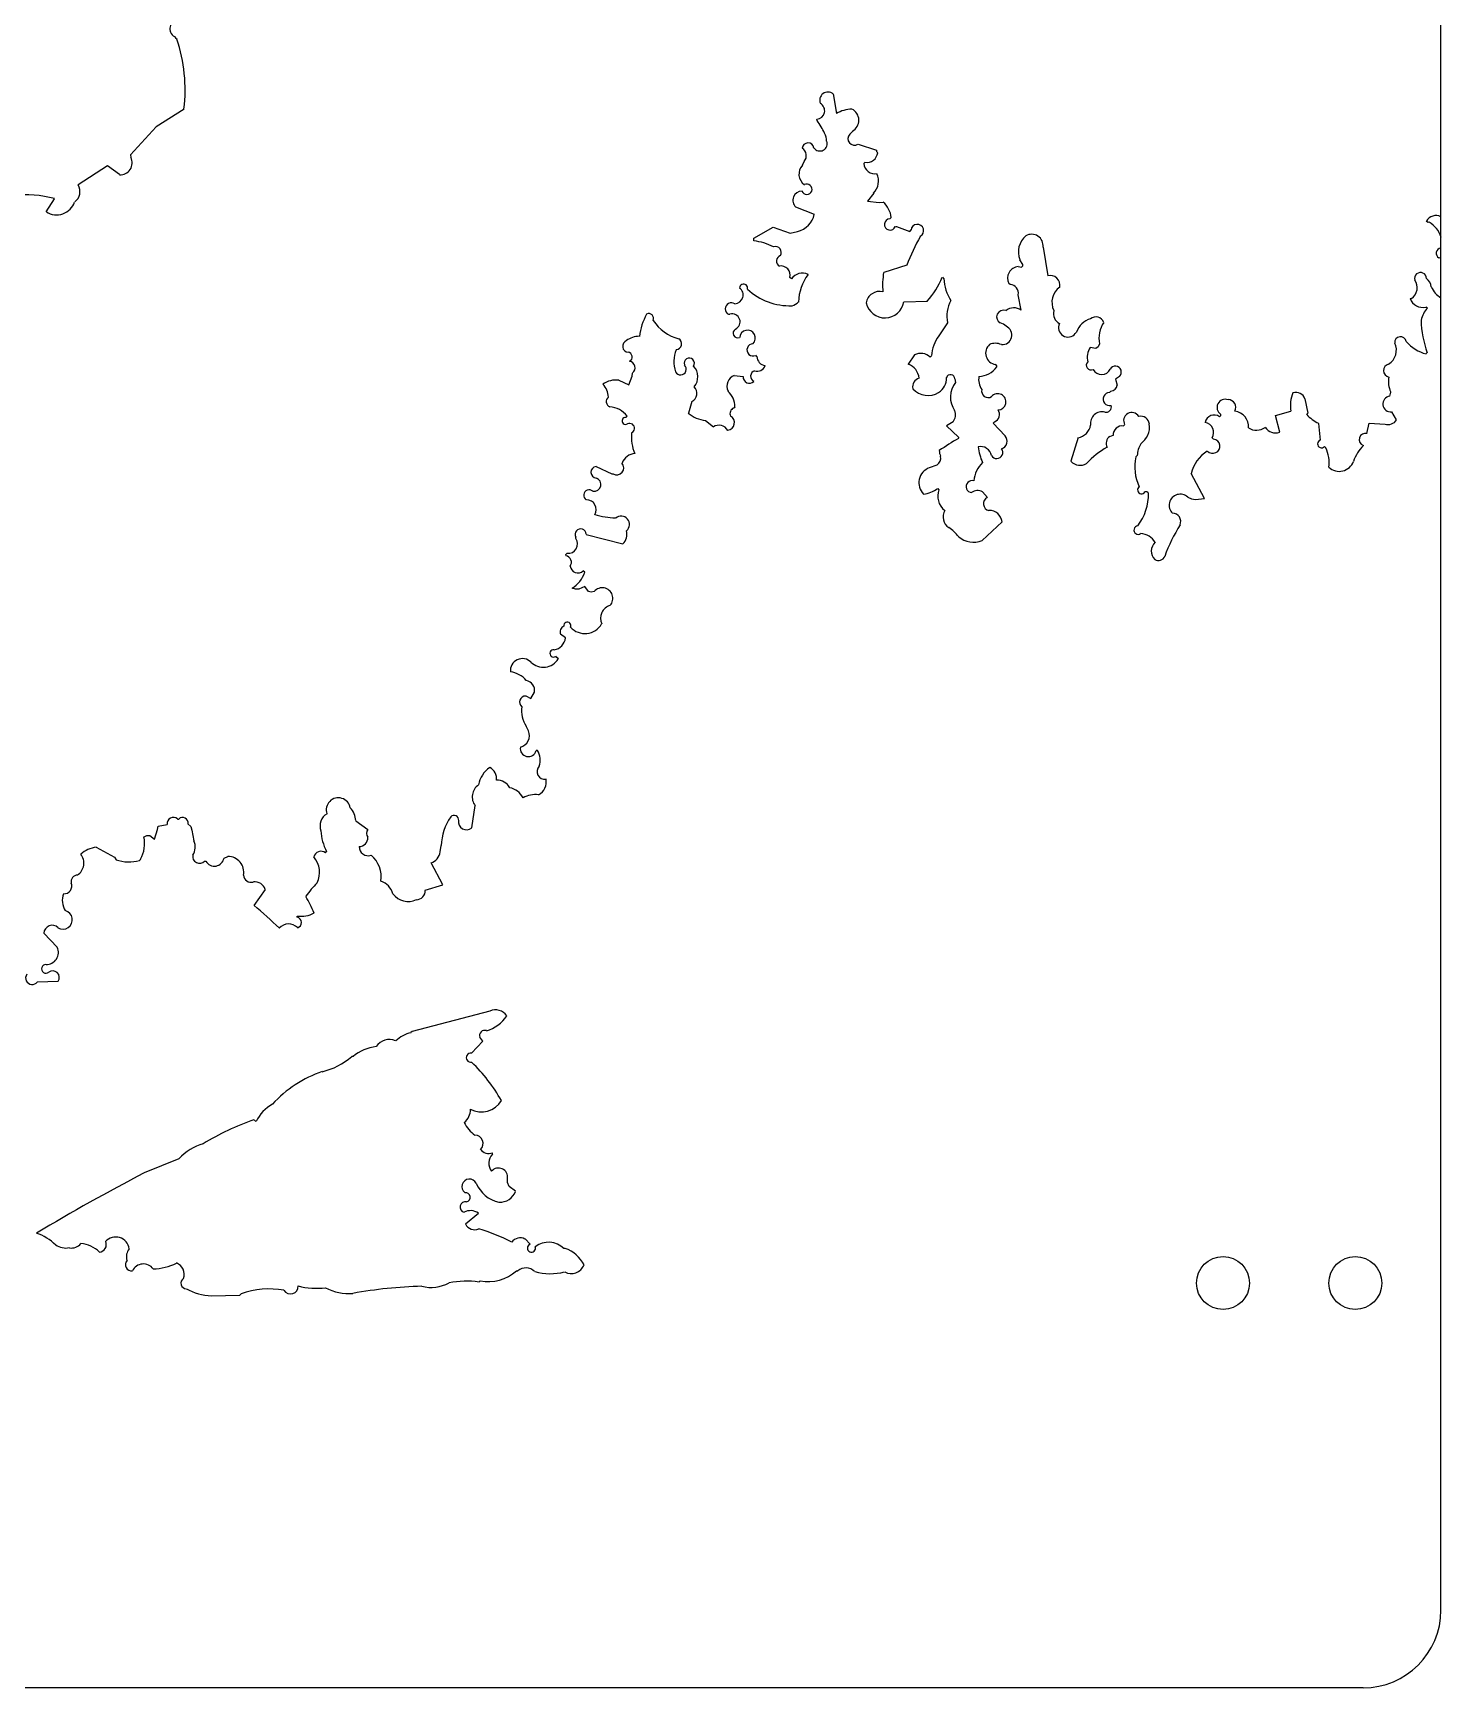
# Model space of a CAD drawing. Header units: millimetres. Extents: x -548 to 182, y -381 to 381.
# Drawn here: x -273.7 to -183.2, y -380.5 to -274.2 of the extents above; entities that cross this region are included whole.
import ezdxf

# ---------------------------------------------------------------- set-up
doc = ezdxf.new("R2010")
doc.units = ezdxf.units.MM

msp = doc.modelspace()

# ---------------------------------------------------------------- linework, layer by layer
at = {"color": 7, "linetype": 'Continuous', "lineweight": 25}
for p, q in [((-183.25, -375.5), (-183.25, 375.5)), ((-264.62, -274.45), (-264.54, -274.53)), ((-264.54, -274.53), (-264.45, -274.61)), ((-222.29, -278.14), (-222.09, -279.39)), ((-264, -279.11), (-265.8, -280.25)), ((-265.8, -280.25), (-267.43, -282.05)), ((-223.33, -279.84), (-223.34, -279.76)), ((-221.06, -280.54), (-221.22, -280.72)), ((-220.7, -281.36), (-219.52, -281.75)), ((-267.43, -282.05), (-267.42, -282.22)), ((-224.26, -282.71), (-224.16, -282.48)), ((-220.25, -282.52), (-220.33, -282.61)), ((-219.52, -281.75), (-219.52, -281.83)), ((-219.52, -281.83), (-219.43, -281.91)), ((-268.91, -282.76), (-270.8, -283.98)), ((-268.15, -283.32), (-268.91, -282.76)), ((-219.69, -284.51), (-220.1, -285.02)), ((-272.85, -285.71), (-272.33, -284.87)), ((-223.5, -285.87), (-224.69, -285.4)), ((-220.1, -285.02), (-219.35, -285.1)), ((-219.35, -285.1), (-219.09, -285.08)), ((-227.39, -287.4), (-226.16, -286.69)), ((-226.16, -286.69), (-225.06, -287.08)), ((-218.57, -286.07), (-218.65, -286.16)), ((-218.3, -286.65), (-218.22, -286.65)), ((-218.22, -286.65), (-217.37, -286.96)), ((-217.37, -286.96), (-217.29, -286.87)), ((-184.1, -286.39), (-184.19, -286.3)), ((-184.02, -286.38), (-184.1, -286.39)), ((-227.39, -287.48), (-227.39, -287.4)), ((-227.39, -287.56), (-227.39, -287.48)), ((-225.06, -287.08), (-224.58, -286.96)), ((-208.81, -287.98), (-208.51, -289.81)), ((-210.12, -289.1), (-210.31, -288.78)), ((-224.98, -290.01), (-225.07, -289.93)), ((-217.56, -289.14), (-219.05, -289.6)), ((-215.28, -289.91), (-215.2, -289.99)), ((-210.41, -289.22), (-210.2, -289.27)), ((-210.2, -289.27), (-210.12, -289.18)), ((-210.12, -289.18), (-210.12, -289.1)), ((-210.92, -290.38), (-211.01, -290.3)), ((-210.21, -292.03), (-210.4, -291.03)), ((-217.75, -291.48), (-216.24, -291.44)), ((-185.23, -291.27), (-185.14, -291.26)), ((-184.12, -291.9), (-184.21, -291.82)), ((-228.93, -292.29), (-229.02, -292.29)), ((-214.95, -292.83), (-215.51, -293.68)), ((-206.74, -293.52), (-206.66, -293.44)), ((-205.26, -294.37), (-205.42, -294.49)), ((-205.19, -294.18), (-205.26, -294.37)), ((-227.19, -295), (-227.27, -294.92)), ((-217.07, -294.89), (-217.47, -295.49)), ((-215.98, -294.95), (-216.06, -295.03)), ((-205.42, -294.49), (-205.79, -294.42)), ((-184.21, -294.83), (-184.13, -294.75)), ((-235.42, -296.81), (-235.2, -296.26)), ((-235.2, -296.26), (-235.19, -296.06)), ((-228.66, -296.21), (-228.07, -296.28)), ((-214.48, -296.43), (-214.43, -296.66)), ((-211.78, -295.59), (-211.87, -295.5)), ((-211.78, -295.67), (-211.78, -295.59)), ((-203.9, -296.29), (-204.15, -296.46)), ((-204.15, -296.46), (-204.05, -296.84)), ((-236.07, -296.52), (-235.42, -296.81)), ((-204.46, -297.23), (-204.54, -297.31)), ((-186.53, -297.55), (-186.47, -297.28)), ((-231.37, -297.88), (-231.6, -298.63)), ((-228.68, -298.3), (-228.6, -298.22)), ((-193.88, -298.78), (-192.89, -298.5)), ((-191.99, -297.72), (-191.8, -298.64)), ((-186.1, -299.07), (-186.41, -298.56)), ((-235.61, -298.91), (-235.53, -298.82)), ((-230.5, -299.11), (-229.99, -299.51)), ((-214.59, -299.19), (-215.02, -299.44)), ((-215.02, -299.44), (-214.25, -300.17)), ((-212.02, -299.27), (-211.94, -299.19)), ((-211.24, -300.09), (-212.02, -299.27)), ((-203.65, -299.46), (-203.57, -299.38)), ((-197.48, -298.88), (-197.4, -298.79)), ((-197.4, -298.79), (-197.4, -298.71)), ((-193.6, -299.86), (-193.88, -298.78)), ((-191.8, -298.64), (-191.88, -298.72)), ((-191.11, -299.29), (-191, -300.37)), ((-188, -299.95), (-187.85, -299.28)), ((-187.85, -299.28), (-186.84, -299.34)), ((-214.25, -300.17), (-214.25, -300.25)), ((-206.56, -300.21), (-207.02, -301.73)), ((-204.53, -300.13), (-204.3, -300.06)), ((-197.86, -300.31), (-197.94, -300.23)), ((-202.76, -301.36), (-202.84, -301.45)), ((-190.74, -300.78), (-190.65, -300.86)), ((-237.53, -302.06), (-236.51, -302.53)), ((-236.51, -302.53), (-236.43, -302.53)), ((-215.63, -301.97), (-216.12, -302.14)), ((-198.44, -304.11), (-199.3, -302.52)), ((-215.58, -303.47), (-215.5, -303.55)), ((-212.39, -304.05), (-212.7, -303.69)), ((-199.51, -304.03), (-199.27, -304.14)), ((-199.27, -304.14), (-199.02, -304.18)), ((-199.02, -304.18), (-198.44, -304.11)), ((-212.73, -306.82), (-211.43, -305.61)), ((-238.83, -306.69), (-238.83, -306.61)), ((-238.16, -306.42), (-235.81, -307.03)), ((-239.47, -307.71), (-239.39, -307.63)), ((-239.46, -307.8), (-239.47, -307.71)), ((-238.26, -308.85), (-238.35, -308.77)), ((-238.86, -309.94), (-239.07, -309.88)), ((-238.64, -309.95), (-238.86, -309.94)), ((-238.24, -309.77), (-238.64, -309.95)), ((-238.02, -310.08), (-238.24, -309.77)), ((-237.84, -310.13), (-238.02, -310.08)), ((-237.65, -310.09), (-237.84, -310.13)), ((-239.49, -313.07), (-239.81, -312.83)), ((-240.04, -314.33), (-240.12, -314.25)), ((-239.95, -314.42), (-240.04, -314.33)), ((-241.72, -316.97), (-241.48, -316.55)), ((-242.05, -316.8), (-241.72, -316.97)), ((-241.87, -319.04), (-242.01, -318.74)), ((-241.3, -320.31), (-241.38, -320.31)), ((-245.51, -325.27), (-245.3, -323.84)), ((-265.7, -325.37), (-265.67, -325.15)), ((-265.67, -325.15), (-265.08, -325.05)), ((-264.43, -324.7), (-264.34, -324.7)), ((-263.75, -325.02), (-263.57, -325.18)), ((-263.57, -325.18), (-263.49, -325.41)), ((-252.97, -324.81), (-252.2, -325.37)), ((-266.57, -325.84), (-266.39, -325.76)), ((-266.39, -325.76), (-266.2, -325.76)), ((-266.2, -325.76), (-265.9, -325.99)), ((-265.9, -325.99), (-265.7, -325.37)), ((-263.49, -325.41), (-263.37, -326.1)), ((-269.64, -326.51), (-268.46, -327.15)), ((-268.46, -327.15), (-268.37, -327.32)), ((-266.86, -327.36), (-266.78, -327.27)), ((-261.43, -327.21), (-261.18, -327.11)), ((-254.92, -326.87), (-254.84, -326.78)), ((-247.55, -326.81), (-247.49, -326.41)), ((-262.68, -327.41), (-262.6, -327.41)), ((-247.37, -328.92), (-248.13, -327.52)), ((-258.78, -329.23), (-259.51, -330.25)), ((-248.5, -329.28), (-247.37, -328.92)), ((-256.73, -331.01), (-256.73, -330.93)), ((-272.15, -332.94), (-273.01, -332.04)), ((-273.42, -335.15), (-272.09, -335.11)), ((-244.35, -337.03), (-249.34, -338.34)), ((-249.34, -338.34), (-249.42, -338.42)), ((-245.53, -339.74), (-244.8, -338.97)), ((-244.8, -338.97), (-245, -338.71)), ((-253.14, -339.95), (-253.22, -339.95)), ((-259.38, -344.13), (-259.5, -344.02)), ((-244.19, -346.22), (-244.19, -346.14)), ((-264.33, -346.52), (-266.57, -347.42)), ((-243.22, -348.05), (-243.22, -347.79)), ((-243.12, -348.3), (-243.22, -348.05)), ((-242.7, -348.61), (-243.12, -348.3)), ((-245.91, -350.7), (-245.09, -350.01)), ((-241.77, -352.01), (-242.09, -351.67)), ((-239.51, -352.29), (-239.59, -352.29)), ((-242.65, -353.71), (-242.56, -353.71)), ((-245.05, -354.44), (-244.97, -354.36)), ((-262.25, -355.33), (-260.41, -355.28)), ((-260.41, -355.28), (-260.33, -355.19)), ((-188.25, -380.5), (-542.75, -380.5))]:
    msp.add_line(p, q, dxfattribs=at)
for centre in [(-197.25, -354.5), (-188.75, -354.5)]:
    msp.add_circle(centre, 1.7, dxfattribs=at)
for centre, radius, start, end in [((-264.32, -273.94), 0.591, 97.8142, 239.3114), ((-274.29, -277.88), 10.36, 353.1839, 18.4097), ((-222.64, -278.54), 0.522, 48.9816, 204.1263), ((-223.38, -279.22), 0.54, 274.1354, 60.9154), ((-221.02, -281.3), 2.19, 91.9249, 119.2677), ((-221.45, -279.83), 0.804, 299.4513, 63.6704), ((-227.42, -282.79), 5.04, 24.9429, 35.8067), ((-223.91, -281.66), 0.378, 7.8858, 175.2257), ((-223.15, -281.33), 0.471, 215.3914, 20.8662), ((-223.45, -281.1), 0.737, 355.0433, 36.1387), ((-220.93, -281.01), 0.415, 136.0626, 302.7703), ((-268.09, -282.57), 0.756, 265.9273, 27.8069), ((-224.6, -282.11), 0.58, 320.6442, 57.0544), ((-219.61, -282.54), 0.726, 185.412, 280.3912), ((-220.13, -281.83), 0.699, 259.7032, 353.4042), ((-223.68, -283.29), 0.817, 135.0756, 235.6776), ((-220.5, -283.73), 1.12, 315.5497, 24.9552), ((-274.11, -291.38), 6.76, 74.6789, 97.2451), ((-271.52, -284.4), 0.836, 306.7492, 30.385), ((-224.31, -284.96), 0.577, 88.5263, 229.3573), ((-223.99, -284.26), 0.336, 201.8242, 117.6954), ((-272.19, -284.67), 1.23, 237.7641, 340.6581), ((-220.01, -286.21), 1.45, 5.4211, 50.8306), ((-224.92, -285.55), 1.45, 283.5457, 347.1505), ((-218.64, -286.52), 0.362, 91.5608, 338.9331), ((-216.89, -286.92), 0.406, 298.3395, 173.7024), ((-183.56, -286.67), 0.723, 64.2452, 149.8912), ((-184.74, -287.75), 1.55, 15.1057, 62.0955), ((-227.95, -291.68), 4.15, 63.9723, 82.2796), ((-226.02, -288.32), 0.387, 328.8981, 105.2952), ((-204.34, -294.17), 14.15, 150.8285, 159.1643), ((-209.03, -288.29), 1.37, 130.6688, 200.6824), ((-209.54, -287.88), 0.732, 352.3423, 121.3115), ((-225.56, -288.87), 0.373, 109.7797, 239.0865), ((-183.22, -288.37), 0.335, 94.4769, 242.7598), ((-183.41, -289.41), 0.744, 77.2012, 87.0917), ((-225.65, -289.78), 0.598, 345.8552, 100.5343), ((-224.27, -290.53), 0.882, 65.3386, 143.7673), ((-221.37, -291.61), 3.16, 143.4025, 178.0099), ((-214.05, -290.42), 5.07, 170.6305, 184.8625), ((-220.51, -287.7), 5.67, 318.6975, 337.0426), ((-212.06, -289.76), 3.14, 184.3178, 211.5817), ((-210.35, -289.96), 0.739, 94.6431, 207.4768), ((-208.35, -290.42), 0.627, 348.4457, 104.6744), ((-185.61, -290.57), 0.838, 304.266, 34.9606), ((-184.56, -289.99), 0.384, 0.5014, 195.8227), ((-184.73, -290.65), 0.87, 8.1198, 50.433), ((-228.64, -291.05), 0.561, 272.7865, 53.4646), ((-228.05, -290.6), 0.257, 343.9629, 180.23), ((-225.1, -287.79), 3.95, 226.7534, 272.337), ((-219.32, -291.69), 0.868, 75.8285, 170.5116), ((-210.96, -290.94), 0.565, 350.6998, 86.1546), ((-207.03, -291.52), 1.21, 126.0064, 206.0639), ((-182.31, -289.77), 1.74, 206.1383, 237.1171), ((-234.15, -292.56), 0.318, 338.3448, 114.7774), ((-228.83, -291.94), 0.395, 57.0636, 242.0475), ((-225.18, -290.82), 0.947, 284.9423, 314.4155), ((-218.97, -291.29), 1.23, 192.3006, 350.8201), ((-212.94, -292.4), 2.05, 150.9948, 192.1123), ((-211.36, -292.46), 0.433, 70.1895, 241.7241), ((-210.69, -292.71), 0.836, 54.6986, 128.4229), ((-207.42, -292.25), 0.721, 164.7164, 242.0106), ((-184.41, -290.98), 0.867, 199.2442, 283.3633), ((-182.9, -293.02), 1.66, 137.4402, 167.5689), ((-230.42, -294.31), 4.37, 152.1908, 172.0476), ((-231.52, -291.18), 2.77, 212.7346, 255.4208), ((-228.78, -292.77), 0.507, 293.8007, 107.0941), ((-228.42, -293.5), 0.303, 121.3395, 292.2257), ((-227.8, -293.81), 0.503, 313.1941, 176.7967), ((-211.68, -293.5), 0.668, 41.5056, 79.5589), ((-211.44, -293.62), 0.619, 265.9286, 65.3023), ((-207.21, -293.14), 0.607, 154.6878, 321.0555), ((-205.35, -293.9), 1.39, 107.2656, 160.4017), ((-205.42, -292.99), 0.536, 20.3936, 129.329), ((-203.43, -293.81), 1.79, 145.9788, 191.9813), ((-178.19, -292.56), 6.33, 181.0218, 200.2827), ((-235.43, -294.34), 0.39, 111.93, 263.8686), ((-234.72, -295.18), 1.48, 91.1452, 125.3831), ((-232.41, -294.18), 0.377, 274.7381, 59.4418), ((-227.44, -294.57), 0.393, 92.7843, 295.4035), ((-213.5, -295.14), 2.49, 144.0434, 175.4753), ((-211.77, -294.78), 0.733, 130.9991, 262.5973), ((-211.89, -295.16), 1.01, 66.3961, 111.2913), ((-187.16, -294.59), 1.05, 301.148, 25.9014), ((-185.85, -294.09), 0.368, 8.3792, 186.2155), ((-183.55, -292.37), 2.55, 220.663, 255.0756), ((-235.52, -295.03), 0.312, 298.1208, 81.2666), ((-235.44, -295.72), 0.419, 307.295, 80.8861), ((-230.49, -295.33), 2.04, 157.8171, 198.5691), ((-231.54, -295.43), 0.33, 326.8641, 199.9946), ((-226.61, -295), 0.58, 180.5149, 263.8014), ((-216.66, -295.66), 0.864, 46.0718, 118.1301), ((-205.73, -295.56), 0.304, 133.0157, 297.4848), ((-204.71, -295.06), 1.26, 149.4517, 193.054), ((-232.1, -295.82), 0.365, 206.8026, 47.3944), ((-232.01, -296.3), 1.02, 320.4603, 42.665), ((-228.35, -296.91), 0.768, 113.9388, 203.941), ((-227.68, -296.32), 0.397, 174.6483, 315.3446), ((-227.23, -296.26), 0.368, 108.3255, 244.1546), ((-227.18, -295.41), 0.537, 251.5725, 341.8297), ((-217.85, -296.5), 1.08, 5.8287, 69.347), ((-216.6, -296.95), 0.591, 107.7266, 191.3831), ((-216.13, -296.37), 1.12, 302.9907, 0.803), ((-214.75, -296.44), 0.277, 1.2431, 162.9531), ((-211.8, -296.46), 1.15, 171.0654, 214.6797), ((-213, -294.78), 1.5, 272.3506, 323.8999), ((-205.05, -295.55), 0.607, 208.1234, 335.001), ((-204.17, -296), 0.388, 312.9761, 149.2682), ((-186.51, -295.9), 0.428, 104.2445, 258.8768), ((-185, -296.61), 1.62, 169.6678, 204.4691), ((-236.28, -297.85), 1.34, 81.0008, 127.197), ((-238.07, -297.69), 1.34, 3.6984, 43.0232), ((-231.6, -297.37), 0.557, 294.1514, 48.3503), ((-229.93, -298.22), 1.32, 359.9483, 48.4103), ((-216.2, -296.16), 1.34, 223.1787, 300.5456), ((-213.22, -297.61), 1.54, 142.042, 214.0162), ((-212.34, -297.22), 0.416, 165.7212, 302.1854), ((-211.72, -297.91), 0.52, 271.8148, 139.9308), ((-204.53, -297.73), 0.422, 92.09, 282.4585), ((-204.5, -296.76), 0.463, 274.9343, 350.134), ((-190.77, -298.15), 2.15, 157.4913, 189.3701), ((-192.58, -297.92), 0.623, 18.8295, 106.1863), ((-186.47, -298.05), 0.509, 97.4251, 276.0827), ((-236.5, -297.89), 0.374, 129.2275, 245.8573), ((-236.74, -299.76), 1.53, 37.7476, 86.6224), ((-228.55, -298.66), 0.377, 111.0041, 206.1482), ((-215.13, -298.75), 0.695, 320.7659, 24.1946), ((-212.11, -298.72), 0.499, 290.425, 35.8182), ((-205.02, -299.29), 0.742, 76.2461, 188.3716), ((-204.76, -298.24), 0.34, 256.2009, 16.9191), ((-203.11, -299.12), 0.524, 31.6514, 208.6926), ((-197.11, -298.27), 0.527, 69.476, 236.4243), ((-196.93, -298.27), 0.502, 331.5782, 89.6575), ((-196.6, -299.49), 0.987, 355.1648, 83.0924), ((-235.63, -299.13), 0.225, 84.4358, 301.3124), ((-235.38, -299.61), 0.318, 294.5893, 114.9295), ((-230.32, -297.15), 1.96, 229.0364, 264.5345), ((-229.64, -300.09), 0.674, 31.2936, 121.3178), ((-229.13, -299.25), 0.49, 277.2941, 60.9104), ((-206.73, -299.24), 0.988, 280.0368, 350.3669), ((-203.74, -300.02), 0.562, 80.4758, 185.0181), ((-202.54, -299.4), 0.565, 6.962, 102.4214), ((-203.22, -299.55), 1.25, 303.064, 10.0224), ((-197.83, -299.32), 0.568, 52.0784, 171.003), ((-198.52, -299.89), 0.668, 329.7221, 78.6401), ((-195.1, -298.77), 0.962, 237.1779, 305.9452), ((-193.88, -299.12), 0.783, 212.9189, 290.2323), ((-190.08, -297.08), 2.43, 222.3784, 244.9927), ((-186.65, -298.71), 0.661, 253.1155, 326.8744), ((-232.48, -300.16), 2.78, 174.6505, 202.7252), ((-204.91, -316.25), 18.52, 120.2627, 124.7875), ((-211.66, -300.43), 0.536, 290.406, 39.3117), ((-204.21, -300.58), 0.55, 125.2342, 207.3335), ((-201.25, -301.4), 1.51, 147.8831, 178.3676), ((-197.91, -300.76), 0.459, 222.2794, 82.7361), ((-190.92, -300.61), 0.253, 107.274, 317.7838), ((-186.38, -302.59), 2.63, 134.6274, 161.1121), ((-188.11, -300.33), 0.397, 73.1374, 253.1249), ((-234.98, -302.17), 0.939, 93.6508, 159.4531), ((-215.94, -301.51), 0.555, 304.2933, 11.1071), ((-214.75, -301.06), 0.728, 178.252, 208.1231), ((-211.31, -303.17), 1.95, 135.4139, 174.5806), ((-212.82, -301.48), 0.699, 9.7126, 103.4265), ((-209.68, -300.42), 3.32, 186.6305, 204.5585), ((-211.79, -301.16), 0.395, 211.0639, 36.0692), ((-206.43, -301.18), 0.806, 223.0012, 301.1958), ((-202.14, -305.4), 5.24, 119.2457, 137.6128), ((-199.99, -302.09), 2.93, 167.3007, 205.7637), ((-197.01, -303.08), 2.36, 121.907, 166.4041), ((-192.73, -301.84), 2.3, 353.2099, 25.1), ((-189.78, -301.4), 0.974, 227.0099, 339.8894), ((-237.48, -302.43), 0.378, 97.9006, 265.2239), ((-237.65, -303.22), 0.437, 258.2044, 71.5151), ((-236.2, -302.15), 0.449, 238.4986, 42.2531), ((-215.76, -303.11), 1.03, 110.6387, 224.4107), ((-237.98, -303.9), 0.345, 45.6546, 238.8762), ((-216.7, -301.98), 1.86, 276.2901, 306.8008), ((-214.44, -303.97), 1.14, 158.408, 232.7846), ((-213.37, -303.35), 0.388, 71.8966, 266.1614), ((-213.01, -304.27), 0.661, 62.4889, 126.2567), ((-202.49, -303.57), 0.244, 122.5132, 330.6062), ((-205.47, -303.8), 3.44, 322.9207, 0.6044), ((-202.23, -303.98), 0.296, 46.5834, 99.6656), ((-200, -304.55), 0.709, 46.5624, 226.5625), ((-238.15, -304.83), 0.633, 328.8974, 90.2142), ((-214.38, -305.29), 0.855, 151.2398, 234.6376), ((-212.2, -304.45), 0.443, 115.6991, 258.8347), ((-212.29, -305.75), 0.87, 9.3357, 89.8144), ((-236.06, -299.71), 5.66, 254.0341, 267.8418), ((-235.92, -305.78), 0.535, 310.4013, 130.0439), ((-216.36, -308.25), 2.71, 38.2261, 56.6468), ((-202.7, -306.15), 0.274, 94.938, 305.0473), ((-190.14, -311.87), 11.58, 148.4155, 159.623), ((-200.49, -305.59), 0.525, 335.791, 90.1706), ((-239.31, -307.04), 0.593, 262.2889, 35.8901), ((-238.52, -306.42), 0.357, 0.3326, 210.8564), ((-236.39, -306.42), 0.848, 313.8909, 15.8283), ((-213.27, -305.41), 1.51, 230.4001, 291.0024), ((-202.63, -307.59), 1.22, 32.5273, 85.6558), ((-201.11, -307.49), 0.749, 131.6147, 225.9602), ((-239.53, -308.21), 0.416, 323.0869, 81.1525), ((-201.39, -307.67), 0.427, 236.2443, 337.9121), ((-238.69, -308.38), 0.516, 188.9585, 310.5584), ((-240.04, -308.28), 1.87, 301.3064, 342.2059), ((-237.13, -310.53), 0.68, 318.8178, 139.2855), ((-236.38, -311.81), 0.864, 105.7743, 204.2176), ((-239.45, -312.68), 0.39, 111.924, 203.1091), ((-239.37, -312.28), 0.225, 331.7957, 188.6934), ((-238.25, -311.54), 1.25, 222.8195, 329.8315), ((-240.37, -312.96), 0.887, 279.6836, 353.4314), ((-242.26, -315.17), 0.771, 43.9375, 186.4408), ((-240.92, -313.81), 1.14, 226.0572, 327.9475), ((-240.26, -314.07), 0.231, 80.0478, 305.6907), ((-243.23, -316.83), 1.59, 39.942, 82.6688), ((-242.13, -316.46), 0.657, 351.8117, 79.1996), ((-242.05, -317.19), 0.389, 90.1091, 230.2832), ((-240.7, -317.78), 1.62, 169.6706, 216.0718), ((-242.58, -319.34), 0.771, 284.1002, 22.4737), ((-241.88, -320.17), 0.518, 170.6984, 344.3473), ((-242.19, -320.91), 1.08, 338.429, 34.2171), ((-243.34, -322.85), 1.78, 125.0567, 168.6757), ((-244.72, -322.11), 0.804, 352.6009, 63.6459), ((-240.83, -321.65), 0.493, 136.5603, 279.6893), ((-244.54, -323.28), 0.945, 124.9027, 216.9784), ((-243.86, -323.09), 0.879, 26.9078, 94.2868), ((-243.35, -323.94), 1.28, 28.1288, 77.6741), ((-241.66, -322.32), 0.935, 298.1297, 11.8662), ((-254.09, -324.11), 0.773, 9.6697, 198.5064), ((-254.3, -324.89), 1.34, 3.7097, 43.0109), ((-241.43, -324.74), 1.61, 82.5865, 119.4595), ((-264.69, -324.99), 0.397, 47.7834, 188.4694), ((-264.09, -324.95), 0.352, 348.7342, 134.8989), ((-254.35, -325.14), 0.909, 120.7243, 200.3276), ((-243.75, -326.62), 3.74, 146.5121, 176.7508), ((-246.65, -324.76), 0.296, 353.4285, 137.4243), ((-245.85, -324.87), 0.52, 170.886, 310.3115), ((-268.58, -326.28), 2.05, 330.9914, 12.1164), ((-264.18, -326.5), 0.901, 325.044, 25.9529), ((-252.24, -325.34), 2.97, 182.1647, 209.026), ((-252.76, -325.9), 0.571, 270.1653, 2.958), ((-251.86, -325.61), 0.418, 144.6972, 218.4284), ((-271.35, -327.53), 0.915, 302.8803, 39.0012), ((-269.31, -328.58), 2.1, 99.1602, 129.2009), ((-263, -327.1), 0.45, 169.6117, 315.3921), ((-262.05, -327.1), 0.628, 209.3424, 350.0418), ((-261.16, -328.11), 1, 348.498, 91.3697), ((-255.2, -327.25), 0.477, 53.6905, 166.2986), ((-256.83, -328.13), 1.54, 334.1674, 40.3766), ((-252.16, -326.47), 0.589, 179.7226, 287.6477), ((-253.19, -328.44), 1.86, 352.3553, 49.3438), ((-248.41, -326.7), 0.867, 289.2338, 352.3368), ((-270.83, -328.73), 0.43, 92.34, 191.1689), ((-267.55, -325.13), 2.33, 249.5165, 287.2463), ((-259.68, -328.26), 0.503, 185.4811, 284.8439), ((-271.7, -329.01), 0.489, 265.9498, 23.4269), ((-259.45, -329.44), 0.703, 17.8342, 97.9121), ((-251.97, -332.51), 5.08, 133.2247, 145.9226), ((-251.68, -329.78), 1.13, 13.7968, 73.3017), ((-249.07, -329.31), 0.571, 270.1707, 2.9524), ((-270.6, -329.93), 1.22, 159.3954, 212.5275), ((-272.56, -346.45), 20.8, 45.0947, 51.1233), ((-265.02, -334.71), 10.18, 22.9648, 29.7023), ((-249.6, -328.78), 1.22, 216.2997, 295.7757), ((-272.47, -332.06), 0.535, 45.3854, 177.7041), ((-271.78, -331.17), 0.605, 238.1108, 75.4635), ((-257.28, -332.25), 0.808, 45.1537, 137.9695), ((-256.48, -329.21), 1.74, 261.8668, 298.7479), ((-256.8, -331.35), 0.345, 285.5897, 77.5312), ((-272.86, -333.26), 0.787, 269.7677, 23.9632), ((-273.76, -334.91), 0.418, 144.6327, 324.7466), ((-272.87, -334.32), 0.281, 90.3476, 309.6518), ((-272.43, -334.87), 0.418, 324.6923, 128.4248), ((-245.16, -336.11), 2.26, 285.0248, 327.1176), ((-244, -337.87), 0.91, 35.8062, 113.1087), ((-250.81, -339.87), 1.01, 66.353, 146.6307), ((-248.94, -340.5), 2.13, 102.8704, 133.3803), ((-244.68, -338.61), 0.338, 71.7678, 197.6135), ((-256.12, -336.64), 4.4, 283.0922, 311.1496), ((-251.34, -342.14), 2.84, 96.2876, 129.335), ((-245.57, -340.03), 0.296, 83.436, 279.69), ((-252.54, -348.36), 7.88, 109.1054, 137.2316), ((-252.69, -347.86), 10.4, 29.2194, 46.411), ((-257.09, -345.24), 2.54, 118.9609, 154.1608), ((-244.89, -342.05), 1.47, 240.8272, 330.3686), ((-253.78, -360.39), 17.35, 109.2687, 121.2257), ((-246.62, -343.38), 1.02, 307.6508, 2.3401), ((-244.02, -343.21), 2.21, 206.1782, 234.2643), ((-245.31, -345.53), 0.525, 312.9062, 90.182), ((-261.88, -348.75), 3.31, 105.5592, 137.7015), ((-244.42, -345.52), 0.661, 216.262, 289.9929), ((-243.6, -346.8), 0.82, 135.5341, 218.7983), ((-203.77, -467.87), 135.83, 117.5348, 120.8788), ((-243.8, -347.7), 0.586, 351.8469, 138.1406), ((-245.66, -348.31), 0.488, 26.7706, 232.0983), ((-243.34, -347.31), 2.04, 202.4388, 257.8373), ((-245.92, -349.62), 0.345, 79.3097, 255.7344), ((-245.91, -348.99), 0.296, 280.0899, 99.2971), ((-243.71, -348.23), 1.08, 267.0075, 339.328), ((-245.6, -350.74), 0.89, 55.1095, 117.6317), ((-274.7, -354.65), 3.57, 46.533, 70.0929), ((-268.39, -352.42), 0.875, 8.0618, 138.19), ((-245.33, -350.44), 0.637, 204.7688, 294.7522), ((-248.46, -362.37), 11.85, 62.2837, 73.3399), ((-242.4, -352.28), 0.68, 63.3028, 143.7948), ((-271.6, -351.14), 1.11, 234.7672, 282.047), ((-271.22, -351.48), 0.771, 259.0337, 320.9555), ((-270.81, -353.9), 1.95, 45.3974, 84.5975), ((-269.48, -352.03), 0.488, 275.5919, 23.5228), ((-266.84, -352.82), 0.862, 142.4607, 195.5977), ((-241.68, -352.26), 0.264, 109.9961, 20.0016), ((-240.58, -353.29), 1.41, 45.4141, 127.3171), ((-240.27, -354.36), 2.22, 27.5566, 69.813), ((-267.37, -353.32), 0.397, 137.7848, 278.4608), ((-266.61, -354.06), 0.785, 36.5677, 153.7126), ((-266.11, -349.92), 3.68, 271.9951, 296.1839), ((-264.76, -353.93), 0.768, 339.1815, 69.1807), ((-244.46, -351.71), 2.7, 259.0367, 312.1581), ((-242.05, -354.35), 0.821, 45.5421, 128.7826), ((-240.45, -350.2), 3.7, 253.9998, 284.1404), ((-239.13, -353), 0.893, 242.2832, 337.7108), ((-263.84, -354.51), 0.363, 124.0165, 267.1663), ((-262.03, -351.53), 3.8, 241.3845, 266.6858), ((-258.47, -360.6), 5.72, 81.0406, 109.0176), ((-257.16, -354.71), 0.49, 210.0633, 3.5707), ((-255.49, -350.34), 4.5, 254.8125, 277.4264), ((-253.41, -352.02), 3.16, 241.5652, 274.7747), ((-248.02, -383.27), 28.57, 91.4165, 100.3362), ((-248.13, -352.32), 2.46, 256.0368, 297.9652), ((-245.86, -359.94), 5.56, 81.6016, 101.5206), ((-188.25, -375.5), 5, 270, 0)]:
    msp.add_arc(centre, radius, start, end, dxfattribs=at)

doc.saveas('drawing.dxf')
